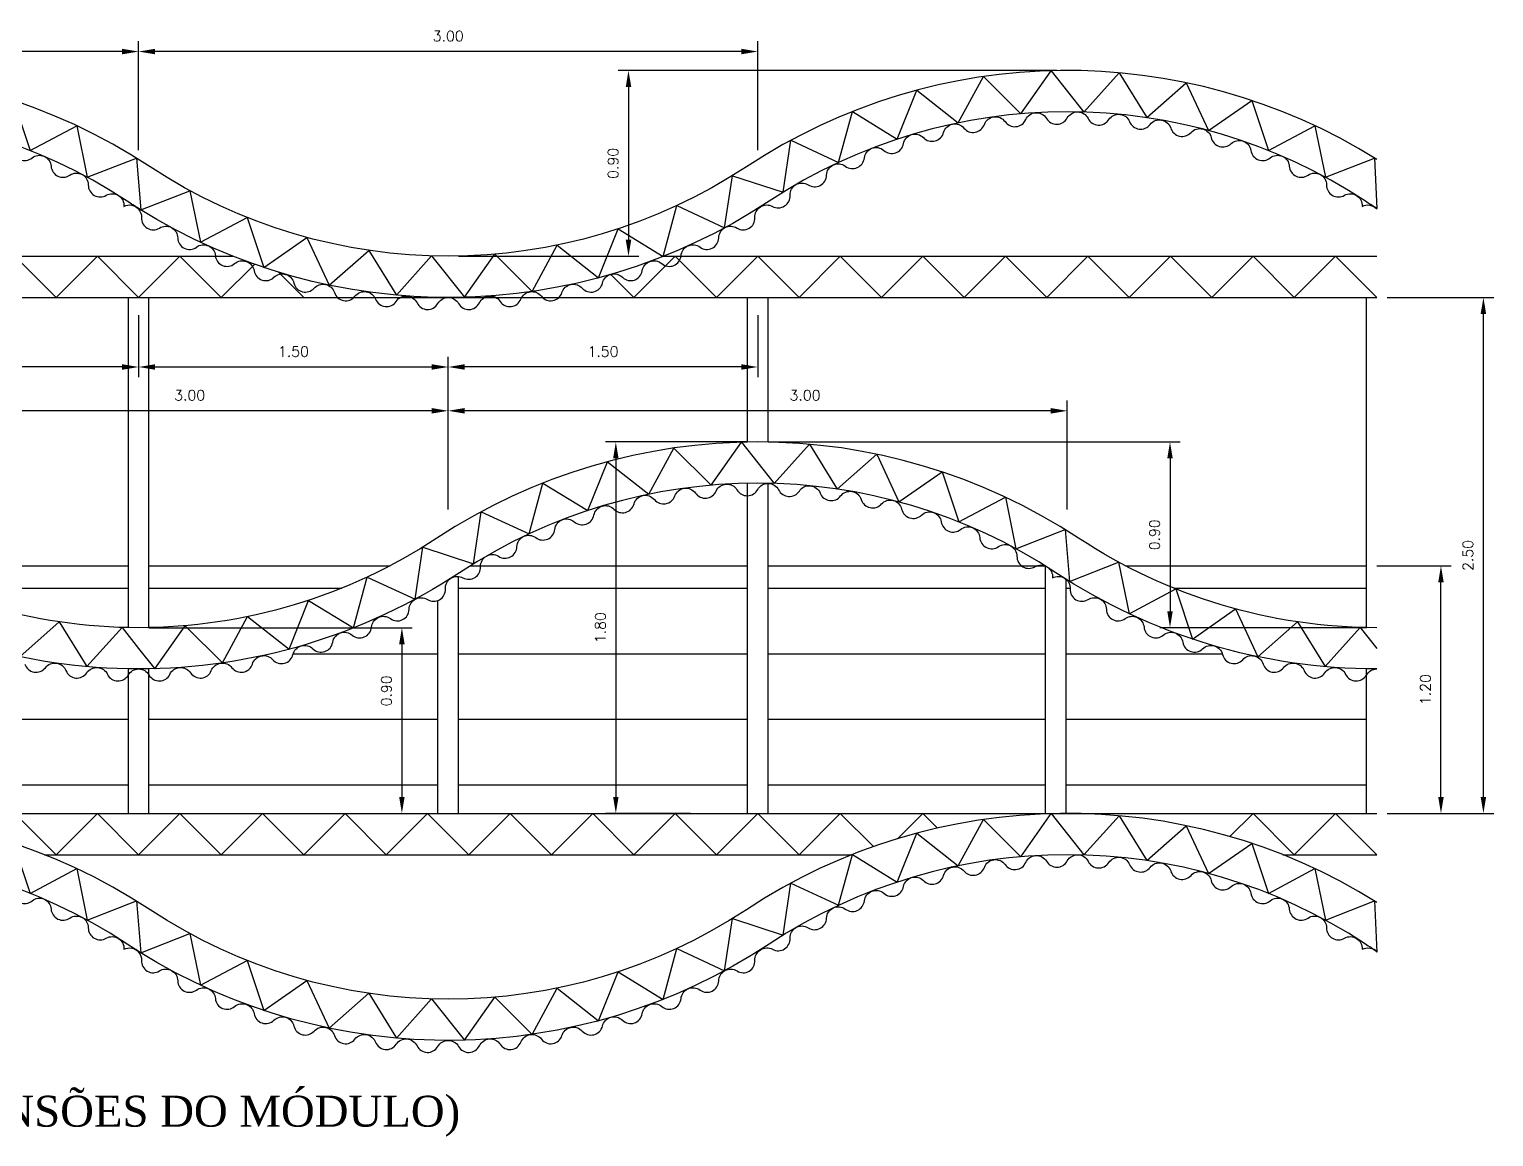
# Model space of a CAD drawing. Header units: millimetres. Extents: x 462 to 740, y -508 to -73.
# Drawn here: x 562.73 to 569.82, y -124.37 to -119.01 of the extents above; entities that cross this region are included whole.
import ezdxf

# ---------------------------------------------------------------- set-up
doc = ezdxf.new("R2010")
doc.units = ezdxf.units.MM
doc.header["$LTSCALE"] = 0.1
doc.header["$PDMODE"] = 3
doc.header["$PDSIZE"] = 0.005
for name, color, linetype in [('azul-claro', 130, 'Continuous'), ('ondas-claras', 130, 'Continuous'), ('ondas-escuras', 160, 'Continuous'), ('Texto', 2, 'Continuous')]:
    doc.layers.add(name, color=color, linetype=linetype)
doc.styles.add('RO-00', font='romans.shx')
doc.dimstyles.new('COTAS-50', dxfattribs={"dimscale": 0, "dimtxt": 0.05, "dimasz": 0.08, "dimexe": 0.05, "dimexo": 0.05, "dimgap": 0.05, "dimtad": 1, "dimzin": 1, "dimdsep": 46, "dimtxsty": 'RO-00', "dimcen": 2.5, "dimclrd": 6, "dimclre": 6, "dimclrt": 2, "dimadec": 0, "dimazin": 0, "dimtfac": 1, "dimtmove": 2, "dimatfit": 2, "dimfxl": 1, "dimtolj": 1, "dimtzin": 0, "dimarcsym": 0})

# ---------------------------------------------------------------- blocks, each defined once
blk = doc.blocks.new('*D33')
at = {"color": 6, "lineweight": -2}
for p, q in [((560.2555, -119.5926), (560.2555, -119.0645)), ((563.2555, -119.5926), (563.2555, -119.0645)), ((563.1755, -119.1145), (560.3355, -119.1145))]:
    blk.add_line(p, q, dxfattribs=at)
at = {"color": 6}
for points in [[(560.3355, -119.1011), (560.3355, -119.1278), (560.2555, -119.1145)], [(563.1755, -119.1011), (563.1755, -119.1278), (563.2555, -119.1145)]]:
    blk.add_solid(points, dxfattribs=at)
at = {"layer": 'Defpoints', "color": 0}
for p in [(560.2555, -119.1145), (560.2555, -119.6426), (563.2555, -119.6426)]:
    blk.add_point(p, dxfattribs=at)
at = {"color": 2, "insert": (561.7555, -119.0395), "char_height": 0.05, "attachment_point": 5, "style": 'RO-00'}
blk.add_mtext('\\A1;3.00', dxfattribs=at)
blk = doc.blocks.new('*D35')
at = {"color": 6, "lineweight": -2}
for p, q in [((563.2555, -119.5926), (563.2555, -119.0645)), ((566.2555, -119.5926), (566.2555, -119.0645)), ((566.1755, -119.1145), (563.3355, -119.1145))]:
    blk.add_line(p, q, dxfattribs=at)
at = {"color": 6}
for points in [[(563.3355, -119.1011), (563.3355, -119.1278), (563.2555, -119.1145)], [(566.1755, -119.1011), (566.1755, -119.1278), (566.2555, -119.1145)]]:
    blk.add_solid(points, dxfattribs=at)
at = {"layer": 'Defpoints', "color": 0}
for p in [(563.2555, -119.1145), (563.2555, -119.6426), (566.2555, -119.6426)]:
    blk.add_point(p, dxfattribs=at)
at = {"color": 2, "insert": (564.7555, -119.0395), "char_height": 0.05, "attachment_point": 5, "style": 'RO-00'}
blk.add_mtext('\\A1;3.00', dxfattribs=at)
blk = doc.blocks.new('*D36')
at = {"color": 6, "lineweight": -2}
for p, q in [((561.7555, -121.3336), (561.7555, -120.8054)), ((564.7555, -121.3336), (564.7555, -120.8054)), ((564.6755, -120.8554), (561.8355, -120.8554))]:
    blk.add_line(p, q, dxfattribs=at)
at = {"color": 6}
for points in [[(561.8355, -120.8421), (561.8355, -120.8688), (561.7555, -120.8554)], [(564.6755, -120.8421), (564.6755, -120.8688), (564.7555, -120.8554)]]:
    blk.add_solid(points, dxfattribs=at)
at = {"layer": 'Defpoints', "color": 0}
for p in [(561.7555, -120.8554), (561.7555, -121.3836), (564.7555, -121.3836)]:
    blk.add_point(p, dxfattribs=at)
at = {"color": 2, "insert": (563.5028, -120.7804), "char_height": 0.05, "attachment_point": 5, "style": 'RO-00'}
blk.add_mtext('\\A1;3.00', dxfattribs=at)
blk = doc.blocks.new('*D38')
at = {"color": 6, "lineweight": -2}
for p, q in [((564.7555, -121.3336), (564.7555, -120.8054)), ((567.7555, -121.3336), (567.7555, -120.8054)), ((567.6755, -120.8554), (564.8355, -120.8554))]:
    blk.add_line(p, q, dxfattribs=at)
at = {"color": 6}
for points in [[(564.8355, -120.8421), (564.8355, -120.8688), (564.7555, -120.8554)], [(567.6755, -120.8421), (567.6755, -120.8688), (567.7555, -120.8554)]]:
    blk.add_solid(points, dxfattribs=at)
at = {"layer": 'Defpoints', "color": 0}
for p in [(564.7555, -120.8554), (564.7555, -121.3836), (567.7555, -121.3836)]:
    blk.add_point(p, dxfattribs=at)
at = {"color": 2, "insert": (566.4846, -120.7804), "char_height": 0.05, "attachment_point": 5, "style": 'RO-00'}
blk.add_mtext('\\A1;3.00', dxfattribs=at)
blk = doc.blocks.new('*D39')
at = {"color": 6, "lineweight": -2}
for p, q in [((563.2555, -120.3912), (563.2555, -120.6931)), ((561.7555, -121.0049), (561.7555, -120.5931)), ((563.1755, -120.6431), (561.8355, -120.6431))]:
    blk.add_line(p, q, dxfattribs=at)
at = {"color": 6}
for points in [[(561.8355, -120.6297), (561.8355, -120.6564), (561.7555, -120.6431)], [(563.1755, -120.6297), (563.1755, -120.6564), (563.2555, -120.6431)]]:
    blk.add_solid(points, dxfattribs=at)
at = {"layer": 'Defpoints', "color": 0}
for p in [(563.2555, -120.3412), (561.7555, -120.6431), (561.7555, -121.0549)]:
    blk.add_point(p, dxfattribs=at)
at = {"color": 2, "insert": (562.5055, -120.5681), "char_height": 0.05, "attachment_point": 5, "style": 'RO-00'}
blk.add_mtext('\\A1;1.50', dxfattribs=at)
blk = doc.blocks.new('*D41')
at = {"color": 6, "lineweight": -2}
for p, q in [((563.2555, -120.3912), (563.2555, -120.6931)), ((564.7555, -121.0049), (564.7555, -120.5931)), ((563.3355, -120.6431), (564.6755, -120.6431))]:
    blk.add_line(p, q, dxfattribs=at)
at = {"color": 6}
for points in [[(563.3355, -120.6297), (563.3355, -120.6564), (563.2555, -120.6431)], [(564.6755, -120.6297), (564.6755, -120.6564), (564.7555, -120.6431)]]:
    blk.add_solid(points, dxfattribs=at)
at = {"layer": 'Defpoints', "color": 0}
for p in [(563.2555, -120.3412), (564.7555, -120.6431), (564.7555, -121.0549)]:
    blk.add_point(p, dxfattribs=at)
at = {"color": 2, "insert": (564.0055, -120.5681), "char_height": 0.05, "attachment_point": 5, "style": 'RO-00'}
blk.add_mtext('\\A1;1.50', dxfattribs=at)
blk = doc.blocks.new('*D42')
at = {"color": 6, "lineweight": -2}
for p, q in [((566.2555, -120.3912), (566.2555, -120.6931)), ((564.7555, -121.0049), (564.7555, -120.5931)), ((566.1755, -120.6431), (564.8355, -120.6431))]:
    blk.add_line(p, q, dxfattribs=at)
at = {"color": 6}
for points in [[(564.8355, -120.6297), (564.8355, -120.6564), (564.7555, -120.6431)], [(566.1755, -120.6297), (566.1755, -120.6564), (566.2555, -120.6431)]]:
    blk.add_solid(points, dxfattribs=at)
at = {"layer": 'Defpoints', "color": 0}
for p in [(566.2555, -120.3412), (564.7555, -120.6431), (564.7555, -121.0549)]:
    blk.add_point(p, dxfattribs=at)
at = {"color": 2, "insert": (565.5055, -120.5681), "char_height": 0.05, "attachment_point": 5, "style": 'RO-00'}
blk.add_mtext('\\A1;1.50', dxfattribs=at)
blk = doc.blocks.new('*D43')
at = {"color": 6, "lineweight": -2}
for p, q in [((569.3055, -120.3064), (569.8217, -120.3064)), ((569.7717, -122.7264), (569.7717, -120.3864)), ((569.3055, -122.8064), (569.8217, -122.8064))]:
    blk.add_line(p, q, dxfattribs=at)
at = {"color": 6}
for points in [[(569.7583, -120.3864), (569.785, -120.3864), (569.7717, -120.3064)], [(569.7583, -122.7264), (569.785, -122.7264), (569.7717, -122.8064)]]:
    blk.add_solid(points, dxfattribs=at)
at = {"layer": 'Defpoints', "color": 0}
for p in [(569.2555, -120.3064), (569.7717, -120.3064), (569.2555, -122.8064)]:
    blk.add_point(p, dxfattribs=at)
at = {"color": 2, "insert": (569.6967, -121.5564), "char_height": 0.05, "attachment_point": 5, "rotation": 90, "style": 'RO-00'}
blk.add_mtext('\\A1;2.50', dxfattribs=at)
blk = doc.blocks.new('*D44')
at = {"color": 6, "lineweight": -2}
for p, q in [((569.2555, -121.6064), (569.6161, -121.6064)), ((569.5661, -122.7264), (569.5661, -121.6864)), ((569.3555, -122.8064), (569.6161, -122.8064))]:
    blk.add_line(p, q, dxfattribs=at)
at = {"color": 6}
for points in [[(569.5527, -121.6864), (569.5794, -121.6864), (569.5661, -121.6064)], [(569.5527, -122.7264), (569.5794, -122.7264), (569.5661, -122.8064)]]:
    blk.add_solid(points, dxfattribs=at)
at = {"layer": 'Defpoints', "color": 0}
for p in [(569.2055, -121.6064), (569.5661, -121.6064), (569.3055, -122.8064)]:
    blk.add_point(p, dxfattribs=at)
at = {"color": 2, "insert": (569.4911, -122.2064), "char_height": 0.05, "attachment_point": 5, "rotation": 90, "style": 'RO-00'}
blk.add_mtext('\\A1;1.20', dxfattribs=at)
blk = doc.blocks.new('*D45')
at = {"color": 6, "lineweight": -2}
for p, q in [((567.7055, -119.2064), (565.5791, -119.2064)), ((565.6291, -119.2864), (565.6291, -120.0264)), ((564.8055, -120.1064), (565.6791, -120.1064))]:
    blk.add_line(p, q, dxfattribs=at)
at = {"color": 6}
for points in [[(565.6158, -119.2864), (565.6425, -119.2864), (565.6291, -119.2064)], [(565.6158, -120.0264), (565.6425, -120.0264), (565.6291, -120.1064)]]:
    blk.add_solid(points, dxfattribs=at)
at = {"layer": 'Defpoints', "color": 0}
for p in [(567.7555, -119.2064), (564.7555, -120.1064), (565.6291, -120.1064)]:
    blk.add_point(p, dxfattribs=at)
at = {"color": 2, "insert": (565.5541, -119.6564), "char_height": 0.05, "attachment_point": 5, "rotation": 90, "style": 'RO-00'}
blk.add_mtext('\\A1;0.90', dxfattribs=at)
blk = doc.blocks.new('*D46')
at = {"color": 6, "lineweight": -2}
for p, q in [((566.3055, -121.0064), (568.3031, -121.0064)), ((568.2531, -121.0864), (568.2531, -121.8264)), ((569.2055, -121.9064), (568.2031, -121.9064))]:
    blk.add_line(p, q, dxfattribs=at)
at = {"color": 6}
for points in [[(568.2397, -121.0864), (568.2664, -121.0864), (568.2531, -121.0064)], [(568.2397, -121.8264), (568.2664, -121.8264), (568.2531, -121.9064)]]:
    blk.add_solid(points, dxfattribs=at)
at = {"layer": 'Defpoints', "color": 0}
for p in [(566.2555, -121.0064), (568.2531, -121.9064), (569.2555, -121.9064)]:
    blk.add_point(p, dxfattribs=at)
at = {"color": 2, "insert": (568.1781, -121.4564), "char_height": 0.05, "attachment_point": 5, "rotation": 90, "style": 'RO-00'}
blk.add_mtext('\\A1;0.90', dxfattribs=at)
blk = doc.blocks.new('*D47')
at = {"color": 6, "lineweight": -2}
for p, q in [((563.3055, -121.9064), (564.581, -121.9064)), ((564.531, -121.9864), (564.531, -122.7264)), ((563.5055, -122.8064), (564.581, -122.8064))]:
    blk.add_line(p, q, dxfattribs=at)
at = {"color": 6}
for points in [[(564.5177, -121.9864), (564.5444, -121.9864), (564.531, -121.9064)], [(564.5177, -122.7264), (564.5444, -122.7264), (564.531, -122.8064)]]:
    blk.add_solid(points, dxfattribs=at)
at = {"layer": 'Defpoints', "color": 0}
for p in [(563.2555, -121.9064), (563.4555, -122.8064), (564.531, -122.8064)]:
    blk.add_point(p, dxfattribs=at)
at = {"color": 2, "insert": (564.456, -122.2126), "char_height": 0.05, "attachment_point": 5, "rotation": 90, "style": 'RO-00'}
blk.add_mtext('\\A1;0.90', dxfattribs=at)
blk = doc.blocks.new('*D48')
at = {"color": 6, "lineweight": -2}
for p, q in [((566.2055, -121.0064), (565.5177, -121.0064)), ((565.5677, -121.0864), (565.5677, -122.7264)), ((565.929, -122.8064), (565.5177, -122.8064))]:
    blk.add_line(p, q, dxfattribs=at)
at = {"color": 6}
for points in [[(565.5544, -121.0864), (565.5811, -121.0864), (565.5677, -121.0064)], [(565.5544, -122.7264), (565.5811, -122.7264), (565.5677, -122.8064)]]:
    blk.add_solid(points, dxfattribs=at)
at = {"layer": 'Defpoints', "color": 0}
for p in [(566.2555, -121.0064), (565.5677, -122.8064), (565.979, -122.8064)]:
    blk.add_point(p, dxfattribs=at)
at = {"color": 2, "insert": (565.4927, -121.9064), "char_height": 0.05, "attachment_point": 5, "rotation": 90, "style": 'RO-00'}
blk.add_mtext('\\A1;1.80', dxfattribs=at)

msp = doc.modelspace()

# ---------------------------------------------------------------- hatches: boundary and pattern name
h = msp.add_hatch()
h.set_pattern_fill('LINE', color=256, scale=0.1, style=0)
h.set_pattern_definition([(0, (-64.14608, 399.61973), (0, 0.3175), [])])
h.paths.add_polyline_path([(558.4741, -121.6064), (557.3055, -121.6064), (557.3055, -121.9059, 0.116451)])
h.paths.add_polyline_path([(558.7055, -121.7747, -0.237937), (558.6544, -121.7696, 0.268983), (558.5964, -121.7678), (558.5964, -121.7678, 0.268989), (558.5661, -121.8173, -0.610099), (558.4753, -121.8622, 0.268989), (558.4176, -121.8563), (558.4176, -121.8563, 0.268983), (558.3838, -121.9034, -0.6101), (558.29, -121.9418, 0.268983), (558.2329, -121.9319), (558.2329, -121.9319, 0.268989), (558.1959, -121.9766, -0.610099), (558.0996, -122.0082, 0.26899), (558.0433, -121.9943), (558.0433, -121.9943, 0.268984), (558.0033, -122.0362, -0.6101), (557.905, -122.061, 0.579938), (557.8069, -122.0821, -0.610099), (557.7071, -122.1, 0.579938), (557.6078, -122.1141, -0.6101), (557.507, -122.1248, 0.579938), (557.4069, -122.1319, -0.610099), (557.3057, -122.1355, 0.001454), (557.3055, -122.1352), (557.3055, -122.8064), (558.7055, -122.8064)])
h.paths.add_polyline_path([(560.2055, -121.6064), (558.9123, -121.6064, 0.020521), (558.9123, -121.611, -0.5853), (558.8271, -121.6649, 0.098516), (558.8055, -121.6583), (558.8055, -122.8064), (560.2055, -122.8064)])
h.paths.add_polyline_path([(561.6504, -121.6084, 0.024038), (561.6453, -121.6064), (561.609, -121.6064, 0.049924), (561.5987, -121.611, -0.312343), (561.533, -121.6064), (560.3055, -121.6064), (560.3055, -122.8064), (561.6504, -122.8064)])
h.paths.add_polyline_path([(563.2055, -122.1352, 0.001448), (563.2053, -122.1355, -0.6101), (563.104, -122.1319, 0.579938), (563.004, -122.1248, -0.610099), (562.9032, -122.1141, 0.579938), (562.8038, -122.1, -0.6101), (562.7041, -122.0821, 0.579938), (562.606, -122.061, -0.610099), (562.5077, -122.0362, 0.579938), (562.4114, -122.0082, -0.6101), (562.3151, -121.9766, 0.579938), (562.221, -121.9418, -0.610099), (562.1272, -121.9034, 0.579938), (562.0357, -121.8622, -0.6101), (561.9449, -121.8172, 0.579938), (561.8566, -121.7696, -0.610099), (561.7691, -121.7184, 0.222137), (561.7504, -121.6732), (561.7504, -122.8064), (563.2055, -122.8064)])
h.paths.add_polyline_path([(563.2055, -121.6064), (562.0369, -121.6064, 0.116451), (563.2055, -121.9059)])
h = msp.add_hatch()
h.set_pattern_fill('LINE', color=256, scale=0.1, style=0)
h.set_pattern_definition([(0, (-58.14608, 399.61973), (0, 0.3175), [])])
h.paths.add_polyline_path([(564.4741, -121.6064), (563.3055, -121.6064), (563.3055, -121.9059, 0.116451)])
h.paths.add_polyline_path([(564.7055, -121.7747, -0.237937), (564.6544, -121.7696, 0.268983), (564.5964, -121.7678), (564.5964, -121.7678, 0.268989), (564.5661, -121.8173, -0.610099), (564.4753, -121.8622, 0.268989), (564.4176, -121.8563), (564.4176, -121.8563, 0.268983), (564.3838, -121.9034, -0.6101), (564.29, -121.9418, 0.268983), (564.2329, -121.9319), (564.2329, -121.9319, 0.268989), (564.1959, -121.9766, -0.610099), (564.0996, -122.0082, 0.26899), (564.0433, -121.9943), (564.0433, -121.9943, 0.268984), (564.0033, -122.0362, -0.6101), (563.905, -122.061, 0.579938), (563.8069, -122.0821, -0.610099), (563.7071, -122.1, 0.579938), (563.6078, -122.1141, -0.6101), (563.507, -122.1248, 0.579938), (563.4069, -122.1319, -0.610099), (563.3057, -122.1355, 0.001454), (563.3055, -122.1352), (563.3055, -122.8064), (564.7055, -122.8064)])
h.paths.add_polyline_path([(566.2055, -121.6064), (564.9123, -121.6064, 0.020521), (564.9123, -121.611, -0.5853), (564.8271, -121.6649, 0.098516), (564.8055, -121.6583), (564.8055, -122.8064), (566.2055, -122.8064)])
h.paths.add_polyline_path([(567.6504, -121.6084, 0.024038), (567.6453, -121.6064), (567.609, -121.6064, 0.049924), (567.5987, -121.611, -0.312343), (567.533, -121.6064), (566.3055, -121.6064), (566.3055, -122.8064), (567.6504, -122.8064)])
h.paths.add_polyline_path([(569.2055, -122.1352, 0.001448), (569.2053, -122.1355, -0.6101), (569.104, -122.1319, 0.579938), (569.004, -122.1248, -0.610099), (568.9032, -122.1141, 0.579938), (568.8038, -122.1, -0.6101), (568.7041, -122.0821, 0.579938), (568.606, -122.061, -0.610099), (568.5077, -122.0362, 0.579938), (568.4114, -122.0082, -0.6101), (568.3151, -121.9766, 0.579938), (568.221, -121.9418, -0.610099), (568.1272, -121.9034, 0.579938), (568.0357, -121.8622, -0.6101), (567.9449, -121.8172, 0.579938), (567.8566, -121.7696, -0.610099), (567.7691, -121.7184, 0.222137), (567.7504, -121.6732), (567.7504, -122.8064), (569.2055, -122.8064)])
h.paths.add_polyline_path([(569.2055, -121.6064), (568.0369, -121.6064, 0.116451), (569.2055, -121.9059)])

# ---------------------------------------------------------------- linework, layer by layer
for p, q in [((559.7995, -120.1064), (563.2555, -120.1064)), ((562.6555, -120.1064), (562.8555, -120.3064)), ((563.0555, -120.1064), (562.8555, -120.3064)), ((563.0555, -120.1064), (563.2555, -120.3064)), ((563.2555, -120.1064), (563.7115, -120.1064)), ((563.4555, -120.1064), (563.2555, -120.3064)), ((563.4555, -120.1064), (563.6555, -120.3064)), ((565.8555, -120.1064), (565.6555, -120.3064)), ((565.7995, -120.1064), (569.2555, -120.1064)), ((565.8555, -120.1064), (566.0555, -120.3064)), ((566.2555, -120.1064), (566.0555, -120.3064)), ((566.2555, -120.1064), (566.4555, -120.3064)), ((566.6555, -120.1064), (566.4555, -120.3064)), ((566.6555, -120.1064), (566.8555, -120.3064)), ((567.0555, -120.1064), (566.8555, -120.3064)), ((567.0555, -120.1064), (567.2555, -120.3064)), ((567.4555, -120.1064), (567.2555, -120.3064)), ((567.4555, -120.1064), (567.6555, -120.3064)), ((567.8555, -120.1064), (567.6555, -120.3064)), ((567.8555, -120.1064), (568.0555, -120.3064)), ((568.2555, -120.1064), (568.0555, -120.3064)), ((568.2555, -120.1064), (568.4555, -120.3064)), ((568.6555, -120.1064), (568.4555, -120.3064)), ((568.6555, -120.1064), (568.8555, -120.3064)), ((569.0555, -120.1064), (568.8555, -120.3064)), ((569.0555, -120.1064), (569.2555, -120.3064)), ((563.8162, -120.1457), (563.6555, -120.3064)), ((563.9332, -120.184), (564.0555, -120.3064)), ((565.5434, -120.1943), (565.6555, -120.3064)), ((557.2555, -120.3064), (563.2555, -120.3064)), ((563.2055, -121.9059), (563.2055, -120.3064)), ((563.2555, -120.3064), (569.2555, -120.3064)), ((563.3055, -121.9059), (563.3055, -120.3064)), ((566.2055, -121.0068), (566.2055, -120.3064)), ((566.3055, -121.0068), (566.3055, -120.3064)), ((569.2055, -121.9059), (569.2055, -120.3064)), ((566.2055, -122.8064), (566.2055, -121.2068)), ((566.3055, -122.8064), (566.3055, -121.2068)), ((562.0369, -121.6064), (563.2055, -121.6064)), ((563.3055, -121.6064), (564.4741, -121.6064)), ((564.8627, -121.6064), (566.2055, -121.6064)), ((566.3055, -121.6064), (567.6483, -121.6064)), ((567.6504, -122.8064), (567.6504, -121.6084)), ((568.0369, -121.6064), (569.2055, -121.6064)), ((564.8055, -122.8064), (564.8055, -121.6583)), ((567.7504, -122.8064), (567.7504, -121.6732)), ((564.7055, -122.8064), (564.7055, -121.7747)), ((563.2055, -122.8064), (563.2055, -122.1059)), ((563.3055, -122.8064), (563.3055, -122.1059)), ((569.2055, -122.8064), (569.2055, -122.1059)), ((557.2555, -122.8064), (563.2555, -122.8064)), ((562.6555, -122.8064), (562.8555, -123.0064)), ((563.0555, -122.8064), (562.8555, -123.0064)), ((563.0555, -122.8064), (563.2555, -123.0064)), ((563.2555, -122.8064), (569.2555, -122.8064)), ((563.4555, -122.8064), (563.2555, -123.0064)), ((563.4555, -122.8064), (563.6555, -123.0064)), ((563.8555, -122.8064), (563.6555, -123.0064)), ((563.8555, -122.8064), (564.0555, -123.0064)), ((564.2555, -122.8064), (564.0555, -123.0064)), ((564.2555, -122.8064), (564.4555, -123.0064)), ((564.6555, -122.8064), (564.4555, -123.0064)), ((564.6555, -122.8064), (564.8555, -123.0064)), ((565.0555, -122.8064), (564.8555, -123.0064)), ((565.0555, -122.8064), (565.2555, -123.0064)), ((565.4555, -122.8064), (565.2555, -123.0064)), ((565.4555, -122.8064), (565.6555, -123.0064)), ((565.8555, -122.8064), (565.6555, -123.0064)), ((565.8555, -122.8064), (566.0555, -123.0064)), ((566.2555, -122.8064), (566.0555, -123.0064)), ((566.2555, -122.8064), (566.4555, -123.0064)), ((566.6555, -122.8064), (566.4555, -123.0064)), ((566.6555, -122.8064), (566.8162, -122.9671)), ((567.0555, -122.8064), (566.9332, -122.9287)), ((567.0555, -122.8064), (567.1264, -122.8773)), ((568.6555, -122.8064), (568.5434, -122.9185)), ((568.6555, -122.8064), (568.8555, -123.0064)), ((569.0555, -122.8064), (568.8555, -123.0064)), ((569.0555, -122.8064), (569.2555, -123.0064)), ((562.7995, -123.0064), (563.2555, -123.0064)), ((563.2555, -123.0064), (566.7115, -123.0064)), ((568.7995, -123.0064), (569.2555, -123.0064))]:
    msp.add_line(p, q)
at = {"layer": 'azul-claro'}
for points in [[(563.3105, -119.6729, 0.3), (560.2004, -119.6729, -0.306916), (557.2555, -119.6356)], [(569.2555, -119.6375, 0.293699), (566.2004, -119.6729, -0.3), (563.3105, -119.6729)], [(563.2555, -119.8752, -0.005791), (563.2004, -119.8399, 0.3), (560.3105, -119.8399, -0.293699), (557.2555, -119.8752)], [(569.2555, -119.8752, -0.005791), (569.2004, -119.8399, 0.3), (566.3105, -119.8399, -0.293699), (563.2555, -119.8752)], [(563.2555, -119.8784, -0.191661), (563.2691, -119.9189, 0.603753), (563.3561, -119.9699, -0.586073), (563.4449, -120.0178, 0.603737), (563.5353, -120.0625, -0.586073), (563.6272, -120.104, 0.603753), (563.7206, -120.1422, -0.586073), (563.8152, -120.1771, 0.603737), (563.911, -120.2086, -0.586073), (564.0078, -120.2367, 0.603753), (564.1056, -120.2614, -0.586073), (564.2042, -120.2826, 0.603737), (564.3035, -120.3004, -0.586073), (564.4034, -120.3146, 0.603753), (564.5037, -120.3252, -0.586073), (564.6043, -120.3324, 0.603737), (564.7051, -120.3359, -0.586073), (564.8059, -120.3359, 0.603753), (564.9067, -120.3324, -0.586073), (565.0073, -120.3252, 0.603737), (565.1076, -120.3146, -0.586073), (565.2075, -120.3004, 0.603753), (565.3067, -120.2826, -0.586073), (565.4053, -120.2614, 0.603737), (565.5031, -120.2367, -0.586073), (565.6, -120.2086, 0.603753), (565.6958, -120.1771, -0.586073), (565.7904, -120.1422, 0.603737), (565.8838, -120.104, -0.586073), (565.9757, -120.0625, 0.603753), (566.0661, -120.0178, -0.586073), (566.1549, -119.9699, 0.603737), (566.2419, -119.9189, -0.586073), (566.3271, -119.8649, 0.5853), (566.4123, -119.811, -0.604731), (566.4996, -119.7605, 0.5853), (566.5887, -119.7135, -0.604731), (566.6797, -119.6699, 0.5853), (566.7722, -119.6299, -0.604731), (566.8663, -119.5935, 0.5853), (566.9617, -119.5608, -0.604731), (567.0583, -119.5318, 0.5853), (567.1559, -119.5066, -0.604731), (567.2544, -119.4852, 0.5853), (567.3537, -119.4677, -0.604731), (567.4536, -119.454, 0.5853), (567.554, -119.4442, -0.604731), (567.6547, -119.4383, 0.5853), (567.7555, -119.4364, -0.604731), (567.8563, -119.4383, 0.5853), (567.957, -119.4442, -0.604731), (568.0573, -119.454, 0.5853), (568.1572, -119.4677, -0.604731), (568.2565, -119.4852, 0.5853), (568.3551, -119.5066, -0.604731), (568.4527, -119.5318, 0.5853), (568.5493, -119.5608, -0.604731), (568.6447, -119.5935, 0.5853), (568.7387, -119.6299, -0.604731), (568.8313, -119.6699, 0.5853), (568.9222, -119.7135, -0.604731), (569.0114, -119.7605, 0.5853), (569.0987, -119.811, -0.604731), (569.1839, -119.8649, -0.354582), (569.2555, -119.8784, -0.354582)], [(562.6447, -119.5935, 0.5853), (562.7387, -119.6299, -0.604731), (562.8313, -119.6699, 0.5853), (562.9222, -119.7135, -0.604731), (563.0114, -119.7605, 0.5853), (563.0987, -119.811, -0.604731), (563.1839, -119.8649, -0.354582), (563.2555, -119.8784, -0.354582)]]:
    msp.add_lwpolyline(points, format="xyb", dxfattribs=at)
for points in [[(563.2665, -119.8821), (563.5042, -119.7889), (563.5558, -120.039), (563.7811, -119.9188), (563.8615, -120.1612), (564.0712, -120.0156), (564.1792, -120.247), (564.3707, -120.078), (564.5048, -120.2952), (564.6753, -120.1051), (564.8338, -120.3053), (564.981, -120.0967), (565.1618, -120.277), (565.2837, -120.0527), (565.4842, -120.2108), (565.5792, -119.9738), (565.7967, -120.1075), (565.8635, -119.861), (566.0951, -119.9685), (566.1328, -119.716), (566.3782, -119.7967), (566.4158, -119.5442), (566.6474, -119.6517), (566.7142, -119.4053), (566.9318, -119.539), (567.0268, -119.302), (567.2273, -119.4601), (567.3492, -119.2357), (567.5299, -119.4161), (567.6771, -119.2075), (567.8357, -119.4076), (568.0061, -119.2175), (568.1403, -119.4347), (568.3317, -119.2658), (568.4398, -119.4971), (568.6495, -119.3516), (568.7299, -119.5939), (568.9552, -119.4738), (569.0068, -119.7238), (569.2445, -119.6307), (569.2555, -119.8752)], [(562.6495, -119.3516), (562.7299, -119.5939), (562.9552, -119.4738), (563.0068, -119.7238), (563.2445, -119.6307), (563.2665, -119.8821)]]:
    msp.add_lwpolyline(points, dxfattribs=at)
at = {"layer": 'ondas-claras'}
for points in [[(563.3105, -123.2729, 0.3), (560.2004, -123.2729, -0.3), (557.3105, -123.2729)], [(569.2555, -123.2375, 0.293699), (566.2004, -123.2729, -0.3), (563.3105, -123.2729)], [(563.2555, -123.4752, -0.005791), (563.2004, -123.4399, 0.3), (560.3105, -123.4399, -0.293699), (557.2555, -123.4752)], [(569.2555, -123.4752, -0.005791), (569.2004, -123.4399, 0.3), (566.3105, -123.4399, -0.293699), (563.2555, -123.4752)], [(563.2555, -123.4784, -0.191661), (563.2691, -123.5189, 0.603753), (563.3561, -123.5699, -0.586073), (563.4449, -123.6178, 0.603737), (563.5353, -123.6625, -0.586073), (563.6272, -123.704, 0.603753), (563.7206, -123.7422, -0.586073), (563.8152, -123.7771, 0.603737), (563.911, -123.8086, -0.586073), (564.0078, -123.8367, 0.603753), (564.1056, -123.8614, -0.586073), (564.2042, -123.8826, 0.603737), (564.3035, -123.9004, -0.586073), (564.4034, -123.9146, 0.603753), (564.5037, -123.9252, -0.586073), (564.6043, -123.9324, 0.603737), (564.7051, -123.9359, -0.586073), (564.8059, -123.9359, 0.603753), (564.9067, -123.9324, -0.586073), (565.0073, -123.9252, 0.603737), (565.1076, -123.9146, -0.586073), (565.2075, -123.9004, 0.603753), (565.3067, -123.8826, -0.586073), (565.4053, -123.8614, 0.603737), (565.5031, -123.8367, -0.586073), (565.6, -123.8086, 0.603753), (565.6958, -123.7771, -0.586073), (565.7904, -123.7422, 0.603737), (565.8838, -123.704, -0.586073), (565.9757, -123.6625, 0.603753), (566.0661, -123.6178, -0.586073), (566.1549, -123.5699, 0.603737), (566.2419, -123.5189, -0.586073), (566.3271, -123.4649, 0.5853), (566.4123, -123.411, -0.604731), (566.4996, -123.3605, 0.5853), (566.5887, -123.3135, -0.604731), (566.6797, -123.2699, 0.5853), (566.7722, -123.2299, -0.604731), (566.8663, -123.1935, 0.5853), (566.9617, -123.1608, -0.604731), (567.0583, -123.1318, 0.5853), (567.1559, -123.1066, -0.604731), (567.2544, -123.0852, 0.5853), (567.3537, -123.0677, -0.604731), (567.4536, -123.054, 0.5853), (567.554, -123.0442, -0.604731), (567.6547, -123.0383, 0.5853), (567.7555, -123.0364, -0.604731), (567.8563, -123.0383, 0.5853), (567.957, -123.0442, -0.604731), (568.0573, -123.054, 0.5853), (568.1572, -123.0677, -0.604731), (568.2565, -123.0852, 0.5853), (568.3551, -123.1066, -0.604731), (568.4527, -123.1318, 0.5853), (568.5493, -123.1608, -0.604731), (568.6447, -123.1935, 0.5853), (568.7387, -123.2299, -0.604731), (568.8313, -123.2699, 0.5853), (568.9222, -123.3135, -0.604731), (569.0114, -123.3605, 0.5853), (569.0987, -123.411, -0.604731), (569.1839, -123.4649, -0.354582), (569.2555, -123.4784, -0.354582)], [(562.6447, -123.1935, 0.5853), (562.7387, -123.2299, -0.604731), (562.8313, -123.2699, 0.5853), (562.9222, -123.3135, -0.604731), (563.0114, -123.3605, 0.5853), (563.0987, -123.411, -0.604731), (563.1839, -123.4649, -0.354582), (563.2555, -123.4784, -0.354582)]]:
    msp.add_lwpolyline(points, format="xyb", dxfattribs=at)
for points in [[(563.2665, -123.4821), (563.5042, -123.3889), (563.5558, -123.639), (563.7811, -123.5188), (563.8615, -123.7612), (564.0712, -123.6156), (564.1792, -123.847), (564.3707, -123.678), (564.5048, -123.8952), (564.6753, -123.7051), (564.8338, -123.9053), (564.981, -123.6967), (565.1618, -123.877), (565.2837, -123.6527), (565.4842, -123.8108), (565.5792, -123.5738), (565.7967, -123.7075), (565.8635, -123.461), (566.0951, -123.5685), (566.1328, -123.316), (566.3782, -123.3967), (566.4158, -123.1442), (566.6474, -123.2517), (566.7142, -123.0053), (566.9318, -123.139), (567.0268, -122.902), (567.2273, -123.0601), (567.3492, -122.8357), (567.5299, -123.0161), (567.6771, -122.8075), (567.8357, -123.0076), (568.0061, -122.8175), (568.1403, -123.0347), (568.3317, -122.8658), (568.4398, -123.0971), (568.6495, -122.9516), (568.7299, -123.1939), (568.9552, -123.0738), (569.0068, -123.3238), (569.2445, -123.2307), (569.2555, -123.4784)], [(562.6495, -122.9516), (562.7299, -123.1939), (562.9552, -123.0738), (563.0068, -123.3238), (563.2445, -123.2307), (563.2665, -123.4821)]]:
    msp.add_lwpolyline(points, dxfattribs=at)
at = {"layer": 'ondas-escuras'}
for points in [[(563.2555, -121.9064, -0.146769), (561.8105, -121.4729, 0.3), (558.7004, -121.4729, -0.146769), (557.2555, -121.9064)], [(569.2555, -121.9064, -0.146769), (567.8105, -121.4729, 0.3), (564.7004, -121.4729, -0.146769), (563.2555, -121.9064)], [(563.2555, -122.1064, -0.146769), (561.7004, -121.6399, 0.3), (558.8105, -121.6399, -0.146769), (557.2555, -122.1064)], [(569.2555, -122.1064, -0.146769), (567.7004, -121.6399, 0.3), (564.8105, -121.6399, -0.146769), (563.2555, -122.1064)], [(563.2555, -122.1064, -0.271445), (563.3059, -122.1359, 0.603753), (563.4067, -122.1324, -0.586073), (563.5073, -122.1252, 0.603737), (563.6076, -122.1146, -0.586073), (563.7075, -122.1004, 0.603753), (563.8067, -122.0826, -0.586073), (563.9053, -122.0614, 0.603737), (564.0031, -122.0367, -0.586073), (564.1, -122.0086, 0.603753), (564.1958, -121.9771, -0.586073), (564.2904, -121.9422, 0.603737), (564.3838, -121.904, -0.586073), (564.4757, -121.8625, 0.603753), (564.5661, -121.8178, -0.586073), (564.6549, -121.7699, 0.603737), (564.7419, -121.7189, -0.586073), (564.8271, -121.6649, 0.5853), (564.9123, -121.611, -0.604731), (564.9996, -121.5605, 0.5853), (565.0887, -121.5135, -0.604731), (565.1797, -121.4699, 0.5853), (565.2722, -121.4299, -0.604731), (565.3663, -121.3935, 0.5853), (565.4617, -121.3608, -0.604731), (565.5583, -121.3318, 0.5853), (565.6559, -121.3066, -0.604731), (565.7544, -121.2852, 0.5853), (565.8537, -121.2677, -0.604731), (565.9536, -121.254, 0.5853), (566.054, -121.2442, -0.604731), (566.1547, -121.2383, 0.5853), (566.2555, -121.2364, -0.604731), (566.3563, -121.2383, 0.5853), (566.457, -121.2442, -0.604731), (566.5573, -121.254, 0.5853), (566.6572, -121.2677, -0.604731), (566.7565, -121.2852, 0.5853), (566.8551, -121.3066, -0.604731), (566.9527, -121.3318, 0.5853), (567.0493, -121.3608, -0.604731), (567.1447, -121.3935, 0.5853), (567.2387, -121.4299, -0.604731), (567.3313, -121.4699, 0.5853), (567.4222, -121.5135, -0.604731), (567.5114, -121.5605, 0.5853), (567.5987, -121.611, -0.604731), (567.6839, -121.6649, -0.586073), (567.7691, -121.7189, 0.603753), (567.8561, -121.7699, -0.586073), (567.9449, -121.8178, 0.603737), (568.0353, -121.8625, -0.586073), (568.1272, -121.904, 0.603753), (568.2206, -121.9422, -0.586073), (568.3152, -121.9771, 0.603737), (568.411, -122.0086, -0.586073), (568.5078, -122.0367, 0.603753), (568.6056, -122.0614, -0.586073), (568.7042, -122.0826, 0.603737), (568.8035, -122.1004, -0.586073), (568.9034, -122.1146, 0.603753), (569.0037, -122.1252, -0.586073), (569.1043, -122.1324, 0.603737), (569.2051, -122.1359, -0.271445), (569.2555, -122.1064, -0.271445)], [(562.7042, -122.0826, 0.603737), (562.8035, -122.1004, -0.586073), (562.9034, -122.1146, 0.603753), (563.0037, -122.1252, -0.586073), (563.1043, -122.1324, 0.603737), (563.2051, -122.1359, -0.271445), (563.2555, -122.1064, -0.271445)]]:
    msp.add_lwpolyline(points, format="xyb", dxfattribs=at)
for points in [[(563.2555, -122.0064), (563.3338, -122.1053), (563.481, -121.8967), (563.6618, -122.077), (563.7837, -121.8527), (563.9842, -122.0108), (564.0792, -121.7738), (564.2967, -121.9075), (564.3635, -121.661), (564.5951, -121.7685), (564.6328, -121.516), (564.8782, -121.5967), (564.9158, -121.3442), (565.1474, -121.4517), (565.2142, -121.2053), (565.4318, -121.339), (565.5268, -121.102), (565.7273, -121.2601), (565.8492, -121.0357), (566.0299, -121.2161), (566.1771, -121.0075), (566.3357, -121.2076), (566.5061, -121.0175), (566.6403, -121.2347), (566.8317, -121.0658), (566.9398, -121.2971), (567.1495, -121.1516), (567.2299, -121.3939), (567.4552, -121.2738), (567.5068, -121.5238), (567.7445, -121.4307), (567.7665, -121.6821), (568.0042, -121.5889), (568.0558, -121.839), (568.2811, -121.7188), (568.3615, -121.9612), (568.5712, -121.8156), (568.6792, -122.047), (568.8707, -121.878), (569.0048, -122.0952), (569.1753, -121.9051), (569.2555, -122.0064)], [(562.6792, -122.047), (562.8707, -121.878), (563.0048, -122.0952), (563.1753, -121.9051), (563.2555, -122.0064)]]:
    msp.add_lwpolyline(points, dxfattribs=at)

# ---------------------------------------------------------------- texts
at = {"layer": 'Texto', "insert": (559.5524, -124.1742), "char_height": 0.15, "attachment_point": 1}
msp.add_mtext('{\\fTimes New Roman|b0|i0|c0|p18;ELEVAÇÃO FRONTAL (DIMENSÕES DO MÓDULO)}', dxfattribs=at)

# ---------------------------------------------------------------- dimensions: what is measured, and where the dimension line sits
for base, p1, p2, picture, middle in [((560.2555, -119.1145), (563.2555, -119.6426), (560.2555, -119.6426), '*D33', (561.7555, -119.0395)), ((563.2555, -119.1145), (566.2555, -119.6426), (563.2555, -119.6426), '*D35', (564.7555, -119.0395)), ((561.7555, -120.6431), (563.2555, -120.3412), (561.7555, -121.0549), '*D39', (562.5055, -120.5681)), ((564.7555, -120.6431), (566.2555, -120.3412), (564.7555, -121.0549), '*D42', (565.5055, -120.5681))]:
    dim = msp.add_linear_dim(base=base, p1=p1, p2=p2, dimstyle='COTAS-50', override={"dimscale": 1})
    dim.commit()
    dim.dimension.update_dxf_attribs({"geometry": picture, "text_midpoint": middle})
for base, p1, p2, angle, picture, middle in [((565.6291, -120.1064), (567.7555, -119.2064), (564.7555, -120.1064), 90, '*D45', (565.5541, -119.6564)), ((564.7555, -120.6431), (563.2555, -120.3412), (564.7555, -121.0549), 180, '*D41', (564.0055, -120.5681)), ((569.7717, -120.3064), (569.2555, -122.8064), (569.2555, -120.3064), 90, '*D43', (569.6967, -121.5564)), ((565.5677, -122.8064), (566.2555, -121.0064), (565.979, -122.8064), 90, '*D48', (565.4927, -121.9064)), ((568.2531, -121.9064), (566.2555, -121.0064), (569.2555, -121.9064), 90, '*D46', (568.1781, -121.4564)), ((569.5661, -121.6064), (569.3055, -122.8064), (569.2055, -121.6064), 90, '*D44', (569.4911, -122.2064))]:
    dim = msp.add_linear_dim(base=base, p1=p1, p2=p2, angle=angle, dimstyle='COTAS-50', override={"dimscale": 1})
    dim.commit()
    dim.dimension.update_dxf_attribs({"geometry": picture, "text_midpoint": middle})
for base, p1, p2, picture, middle in [((561.7555, -120.8554), (564.7555, -121.3836), (561.7555, -121.3836), '*D36', (563.5028, -120.7804)), ((564.7555, -120.8554), (567.7555, -121.3836), (564.7555, -121.3836), '*D38', (566.4846, -120.7804))]:
    dim = msp.add_linear_dim(base=base, p1=p1, p2=p2, dimstyle='COTAS-50', override={"dimscale": 1})
    dim.commit()
    dim.dimension.update_dxf_attribs({"geometry": picture, "text_midpoint": middle, "dimtype": 160})
dim = msp.add_linear_dim(base=(564.531, -122.8064), p1=(563.2555, -121.9064), p2=(563.4555, -122.8064), angle=90, dimstyle='COTAS-50', override={"dimscale": 1})
dim.commit()
dim.dimension.update_dxf_attribs({"geometry": '*D47', "text_midpoint": (564.456, -122.2126), "dimtype": 160})

doc.saveas('drawing.dxf')
